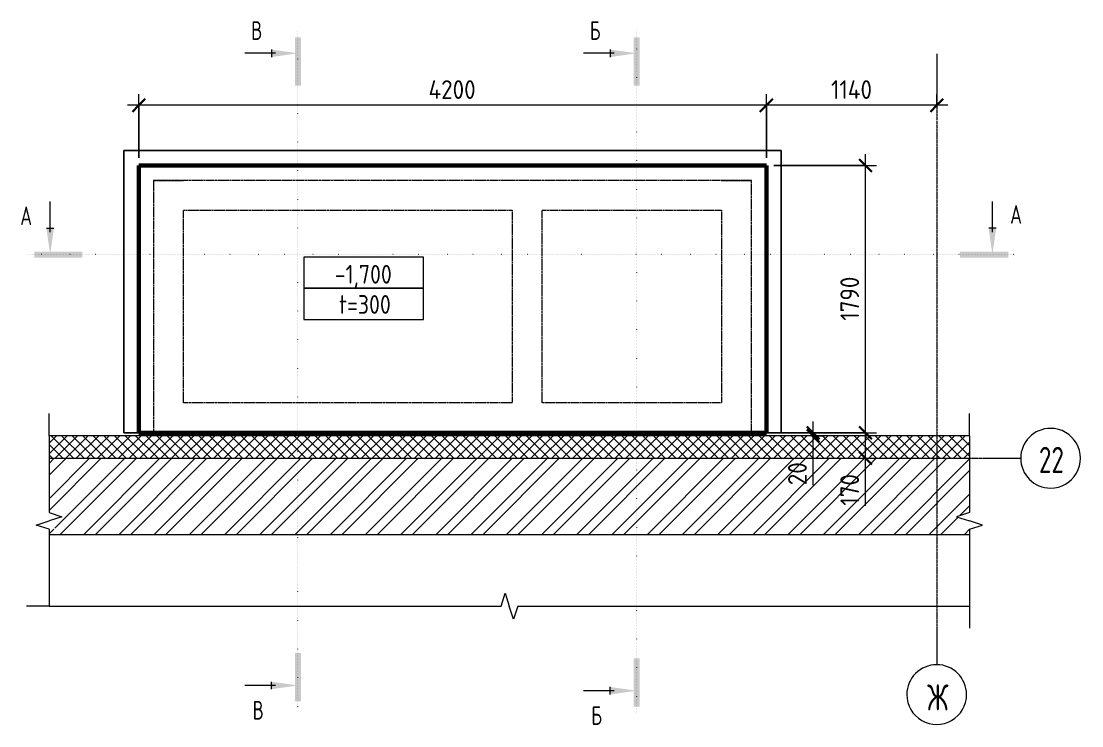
# Model space of a CAD drawing. Header units: millimetres. Extents: x -35166 to 26009, y -4005 to 79300.
# Drawn here: x -35166 to -28069, y 74374 to 79090 of the extents above; entities that cross this region are included whole.
import ezdxf

# ---------------------------------------------------------------- set-up
doc = ezdxf.new("R2010")
doc.units = ezdxf.units.MM
for name, pattern in [('01 Штриховая _4 мм_', [6, 3.5, -2.5]), ('02 Штрихпунктирная _20 мм_', [25, 20, -2.5, 0, -2.5]), ('04 Пунктир 10мм', [10, 0, -10])]:
    doc.linetypes.add(name, pattern=pattern)
for name, color, linetype, lineweight in [('AA_Dim', 7, 'Continuous', 9), ('AA_Dim-50', 7, 'Continuous', 9), ('AA_Oformlenie', 7, 'Continuous', 9), ('AA_Razrez', 7, 'Continuous', 9), ('AA_Vinoska', 7, 'Continuous', 9), ('AF_Stena', 7, 'Continuous', 9), ('Оси', 7, 'Continuous', 9)]:
    doc.layers.add(name, color=color, linetype=linetype, lineweight=lineweight)
doc.layers.add('AF_Stena_Опалубка', color=7, linetype='Continuous', lineweight=20, true_color=0x0063c6)
doc.layers.add('KR_Fundament', color=7, linetype='Continuous', lineweight=20, true_color=0x804000)
doc.styles.add('ISOCPEUR', font='isocpeur.TTF', dxfattribs={"width": 0.7, "height": 125})
doc.styles.add('ISOCPEUR_1', font='isocpeur.TTF', dxfattribs={"width": 0.9, "height": 125})
doc.styles.add('ISOCPEUR_2', font='isocpeur.TTF', dxfattribs={"width": 0.85, "height": 125})
doc.styles.add('ISOCPEUR_3', font='isocpeur.TTF', dxfattribs={"width": 0.7, "height": 175})
doc.dimstyles.new('00_Точн_3_знака__прозр_', dxfattribs={"dimscale": 304.8, "dimtxt": 125.344371, "dimasz": 0.278871, "dimexe": 0.246063, "dimexo": 0.164042, "dimgap": 0.016404, "dimtad": 1, "dimdec": 3, "dimrnd": 0.001, "dimdsep": 46, "dimtxsty": 'ISOCPEUR_1', "dimblk1": 'OBLIQUE', "dimblk2": 'OBLIQUE', "dimsah": 1, "dimcen": 0.09, "dimdle": 0.246063, "dimazin": 0, "dimtfac": 1, "dimtdec": 4, "dimtix": 1, "dimtmove": 1, "dimatfit": 3, "dimfxl": 1, "dimtvp": 1, "dimtolj": 1, "dimtzin": 0, "dimlwd": 18, "dimlwe": 18, "dimarcsym": 2})
doc.dimstyles.new('00_Точн_3_знака__прозр__1', dxfattribs={"dimscale": 304.8, "dimtxt": 125.344371, "dimasz": 0.278871, "dimexe": 0.246063, "dimexo": 0.164042, "dimgap": 0.016404, "dimtad": 1, "dimdec": 3, "dimrnd": 0.001, "dimdsep": 46, "dimtxsty": 'ISOCPEUR_1', "dimblk1": 'OBLIQUE', "dimblk2": 'OBLIQUE', "dimsah": 1, "dimcen": 0.09, "dimdle": 0.246063, "dimazin": 0, "dimtfac": 1, "dimtdec": 4, "dimtix": 1, "dimtmove": 0, "dimatfit": 3, "dimfxl": 1, "dimtvp": 1, "dimtolj": 1, "dimtzin": 0, "dimlwd": 18, "dimlwe": 18, "dimarcsym": 2})

# ---------------------------------------------------------------- blocks, each defined once
blk = doc.blocks.new('011_ЛинияОбрыва _ЭлУзла_Линия_ - Тип 1-3864714-План ФПм на отм_ -1_700 Опл')
at = {"layer": 'AA_Oformlenie'}
for p, q in [((0, 0), (514, 0)), ((625.3, 0), (1138, 0))]:
    blk.add_line(p, q, dxfattribs=at)
blk = doc.blocks.new('011_ЛинияОбрыва _ЭлУзла_Линия_ - Тип 1-3864914-План ФПм на отм_ -1_700 Опл')
at = {"layer": 'AA_Oformlenie'}
for p, q in [((0, 0), (3025, 0)), ((3136.3, 0), (6160, 0))]:
    blk.add_line(p, q, dxfattribs=at)
blk = doc.blocks.new('011_ЛинияОбрыва _ЭлУзла_Линия_ - Тип 1-3864824-План ФПм на отм_ -1_700 Опл')
at = {"layer": 'AA_Oformlenie'}
for p, q in [((0, 0), (514, 0)), ((625.3, 0), (1138, 0))]:
    blk.add_line(p, q, dxfattribs=at)
blk = doc.blocks.new('Разрез - Номер узла_ сзади-394133-План ФПм на отм_ -1_700 Опл')
at = {"layer": 'AA_Razrez'}
for points in [[(7.33, 0.4), (7.33, -0.39), (0.87, -0.39), (0.87, 0.4)], [(3.5, -3.53), (2.5, -3.53), (3, 0)]]:
    blk.add_hatch(color=256, dxfattribs=at).paths.add_polyline_path(points)
for p, q in [((2.5, -3.53), (3.5, -3.53)), ((3, -3), (3, -7.1))]:
    blk.add_line(p, q, dxfattribs=at)
blk = doc.blocks.new('Разрез - Номер узла_ спереди-394134-План ФПм на отм_ -1_700 Опл')
at = {"layer": 'AA_Razrez'}
for points in [[(7.33, 0.4), (7.33, -0.39), (0.87, -0.39), (0.87, 0.4)], [(3.5, -3.53), (2.5, -3.53), (3, 0)]]:
    blk.add_hatch(color=256, dxfattribs=at).paths.add_polyline_path(points)
for p, q in [((2.5, -3.53), (3.5, -3.53)), ((3, -3), (3, -7.1))]:
    blk.add_line(p, q, dxfattribs=at)
blk = doc.blocks.new('DIMBLOCK1-План ФПм на отм_ -1_700 Опл')
at = {"layer": 'AA_Dim-50', "color": 30, "lineweight": 30, "true_color": 0xff8000, "transparency": 16777216}
for p, q in [((-29516.9, 76335), (-29559.4, 76377.5)), ((-29516.9, 76335), (-29474.4, 76292.5)), ((-29516.9, 76165), (-29559.4, 76207.5)), ((-29516.9, 76165), (-29474.4, 76122.5))]:
    blk.add_line(p, q, dxfattribs=at)
at = {"layer": 'AA_Dim-50', "color": 30, "lineweight": 18, "true_color": 0xff8000, "transparency": 16777216}
for p, q in [((-30130.1, 76335), (-29441.9, 76335)), ((-29516.9, 76335), (-30130.1, 76335)), ((-29516.9, 76090), (-29516.9, 76335)), ((-29516.9, 76107.6), (-29516.9, 76250)), ((-29527, 76165), (-29441.9, 76165)), ((-29516.9, 76165), (-29527, 76165)), ((-29516.9, 75847.1), (-29516.9, 76107.6))]:
    blk.add_line(p, q, dxfattribs=at)
at = {"layer": 'AA_Dim-50', "color": 0, "lineweight": 18, "transparency": 16777216, "insert": (-29684.7, 75847.1), "char_height": 125, "width": 252.581, "attachment_point": 1, "rotation": 90, "line_spacing_factor": 1.135194, "style": 'ISOCPEUR_1'}
blk.add_mtext('170', dxfattribs=at)
blk = doc.blocks.new('_Oblique')
at = {"color": 0, "linetype": 'ByBlock', "lineweight": -2}
blk.add_line((-0.5, -0.5), (0.5, 0.5), dxfattribs=at)
blk = doc.blocks.new('DIMBLOCK2-План ФПм на отм_ -1_700 Опл')
at = {"layer": 'AA_Dim-50', "color": 30, "lineweight": 30, "true_color": 0xff8000, "transparency": 16777216}
for p, q in [((-29516.9, 78125), (-29559.4, 78167.5)), ((-29516.9, 78125), (-29474.4, 78082.5)), ((-29516.9, 76335), (-29559.4, 76377.5)), ((-29516.9, 76335), (-29474.4, 76292.5))]:
    blk.add_line(p, q, dxfattribs=at)
at = {"layer": 'AA_Dim-50', "color": 30, "lineweight": 18, "true_color": 0xff8000, "transparency": 16777216}
for p, q in [((-29516.9, 76335), (-29516.9, 78200)), ((-30130.1, 78125), (-29441.9, 78125)), ((-29516.9, 78125), (-30130.1, 78125)), ((-30130.1, 76335), (-29441.9, 76335)), ((-29516.9, 76335), (-30130.1, 76335))]:
    blk.add_line(p, q, dxfattribs=at)
at = {"layer": 'AA_Dim-50', "color": 0, "lineweight": 18, "transparency": 16777216, "insert": (-29684.7, 77085.7), "char_height": 125, "width": 346.234, "attachment_point": 1, "rotation": 90, "line_spacing_factor": 1.135194, "style": 'ISOCPEUR_1'}
blk.add_mtext('1790', dxfattribs=at)
blk = doc.blocks.new('DIMBLOCK3-План ФПм на отм_ -1_700 Опл')
at = {"layer": 'AA_Dim-50', "color": 30, "lineweight": 18, "true_color": 0xff8000, "transparency": 16777216}
for p, q in [((-30180.1, 78175), (-30180.1, 78602.3)), ((-29040.1, 78517.2), (-29040.1, 78602.3)), ((-28965.1, 78527.3), (-30180.1, 78527.3)), ((-30180.1, 78527.3), (-30180.1, 78175)), ((-29040.1, 78527.3), (-29040.1, 78517.2))]:
    blk.add_line(p, q, dxfattribs=at)
at = {"layer": 'AA_Dim-50', "color": 30, "lineweight": 30, "true_color": 0xff8000, "transparency": 16777216}
for p, q in [((-30180.1, 78527.3), (-30137.6, 78569.8)), ((-29040.1, 78527.3), (-28997.6, 78569.8)), ((-30180.1, 78527.3), (-30222.6, 78484.8)), ((-29040.1, 78527.3), (-29082.6, 78484.8))]:
    blk.add_line(p, q, dxfattribs=at)
at = {"layer": 'AA_Dim-50', "color": 0, "lineweight": 18, "transparency": 16777216, "insert": (-29747.2, 78695.2), "char_height": 125, "width": 329.206, "attachment_point": 1, "line_spacing_factor": 1.135194, "style": 'ISOCPEUR_1'}
blk.add_mtext('1140', dxfattribs=at)
blk = doc.blocks.new('DIMBLOCK4-План ФПм на отм_ -1_700 Опл')
at = {"layer": 'AA_Dim-50', "color": 30, "lineweight": 18, "true_color": 0xff8000, "transparency": 16777216}
for p, q in [((-34380.1, 78175), (-34380.1, 78602.3)), ((-30180.1, 78175), (-30180.1, 78602.3)), ((-30180.1, 78527.3), (-34455.1, 78527.3)), ((-34380.1, 78527.3), (-34380.1, 78175)), ((-30180.1, 78527.3), (-30180.1, 78175))]:
    blk.add_line(p, q, dxfattribs=at)
at = {"layer": 'AA_Dim-50', "color": 30, "lineweight": 30, "true_color": 0xff8000, "transparency": 16777216}
for p, q in [((-34380.1, 78527.3), (-34337.6, 78569.8)), ((-30180.1, 78527.3), (-30137.6, 78569.8)), ((-34380.1, 78527.3), (-34422.6, 78484.8)), ((-30180.1, 78527.3), (-30222.6, 78484.8))]:
    blk.add_line(p, q, dxfattribs=at)
at = {"layer": 'AA_Dim-50', "color": 0, "lineweight": 18, "transparency": 16777216, "insert": (-32440.9, 78695.2), "char_height": 125, "width": 385.966, "attachment_point": 1, "line_spacing_factor": 1.135194, "style": 'ISOCPEUR_1'}
blk.add_mtext('4200', dxfattribs=at)
blk = doc.blocks.new('DIMBLOCK5-План ФПм на отм_ -1_700 Опл')
at = {"layer": 'AA_Dim-50', "color": 30, "lineweight": 30, "true_color": 0xff8000, "transparency": 16777216}
for p, q in [((-29866.9, 76335), (-29909.4, 76377.5)), ((-29866.9, 76315), (-29909.4, 76357.5)), ((-29866.9, 76335), (-29824.4, 76292.5)), ((-29866.9, 76315), (-29824.4, 76272.5))]:
    blk.add_line(p, q, dxfattribs=at)
at = {"layer": 'AA_Dim-50', "color": 30, "lineweight": 18, "true_color": 0xff8000, "transparency": 16777216}
for p, q in [((-29866.9, 76240), (-29866.9, 76410)), ((-30130.1, 76335), (-29791.9, 76335)), ((-29866.9, 76335), (-30130.1, 76335)), ((-29877, 76315), (-29791.9, 76315)), ((-29866.9, 76315), (-29877, 76315)), ((-29866.9, 76190.6), (-29866.9, 76325)), ((-29866.9, 75984.5), (-29866.9, 76190.6))]:
    blk.add_line(p, q, dxfattribs=at)
at = {"layer": 'AA_Dim-50', "color": 0, "lineweight": 18, "transparency": 16777216, "insert": (-30034.7, 75984.5), "char_height": 125, "width": 187.307, "attachment_point": 1, "rotation": 90, "line_spacing_factor": 1.135194, "style": 'ISOCPEUR_1'}
blk.add_mtext('20', dxfattribs=at)
blk = doc.blocks.new('042_М_ФундПлиты_ТолщинаОтметка - 042_М_ФундПлиты_ТолщинаОтметка-647274-План ФПм на отм_ -1_700 Опл')
at = {"layer": 'AA_Vinoska'}
for p, q in [((8, 4.17), (-8, 4.17)), ((-8, 4.17), (-8, 0)), ((8, 0), (8, 4.17)), ((8, 0), (-8, 0)), ((-8, 0), (-8, -4.17)), ((-8, 0), (8, 0)), ((8, -4.17), (8, 0)), ((-8, -4.17), (8, -4.17))]:
    blk.add_line(p, q, dxfattribs=at)
blk = doc.blocks.new('Ось сетки - d_4мм-2765513-План ФПм на отм_ -1_700 Опл')
at = {"layer": 'Оси', "color": 12, "true_color": 0xc80000}
for start, end in [(360, 180), (360, 180), (180, 360), (180, 360)]:
    blk.add_arc((0, 0), 4, start, end, dxfattribs=at)

msp = doc.modelspace()

# ---------------------------------------------------------------- hatches: boundary and pattern name
at = {"layer": 'AF_Stena'}
h = msp.add_hatch(dxfattribs=at)
h.set_pattern_fill('FP_1', color=256, style=0, pattern_type=2)
h.set_pattern_definition([(45, (-64434.9, 0), (-35.35534, 35.35534), []), (135, (-64434.9, 0), (-35.35534, -35.35534), [])])
h.paths.add_polyline_path([(-31959.1168, 76165), (-28820.0616, 76165), (-28820.0616, 76315), (-34980.0616, 76315), (-34980.0616, 76165)])
h = msp.add_hatch(dxfattribs=at)
h.set_pattern_fill('FP_2', color=256, style=0, pattern_type=2)
h.set_pattern_definition([(45, (-64434.9, 0), (-117.8662, 117.8662), []), (45, (-64356.32, 0), (-117.8662, 117.8662), [])])
h.paths.add_polyline_path([(-31959.1168, 75655), (-28820.0616, 75655), (-28820.0616, 75689.6775), (-28859.3143, 75689.6775), (-28859.3143, 75745.9862), (-28820.0616, 75745.9862), (-28906.6641, 75773.4862), (-28820.0616, 75800.9862), (-28820.0616, 76165), (-34980.0616, 76165), (-34980.0616, 75800.9862), (-34893.4591, 75773.4862), (-34980.0616, 75745.9862), (-34940.8089, 75745.9862), (-34940.8089, 75689.6775), (-34980.0616, 75689.6775), (-34980.0616, 75655), (-34893.4591, 75655)])

# ---------------------------------------------------------------- linework, layer by layer
at = {"layer": 'AA_Razrez', "color": 7, "linetype": '04 Пунктир 10мм', "true_color": 0xffffff}
for p, q in [((-33314.5399, 74494.2769), (-33314.5399, 79025.5148)), ((-31048.574, 79025.5148), (-31048.574, 74458.9006)), ((-28517.2022, 77527.6754), (-35122.7825, 77527.6754))]:
    msp.add_line(p, q, dxfattribs=at)
at = {"layer": 'AA_Vinoska'}
for p, q in [((-34980.0616, 76315), (-34980.0616, 76465)), ((-28820.0616, 76315), (-28820.0616, 76465)), ((-34980.0616, 75800.9862), (-34893.4591, 75773.4862)), ((-28820.0616, 75800.9862), (-28906.6641, 75773.4862)), ((-35066.7117, 75717.8319), (-34980.0616, 75745.9862)), ((-34893.4591, 75773.4862), (-34980.0616, 75745.9862)), ((-28906.6641, 75773.4862), (-28820.0616, 75745.9862)), ((-28733.4115, 75717.8319), (-28820.0616, 75745.9862)), ((-34980.0616, 75689.6775), (-35066.7117, 75717.8319)), ((-28820.0616, 75689.6775), (-28733.4115, 75717.8319)), ((-31955.0616, 75175), (-31927.5616, 75261.6025)), ((-31927.5616, 75261.6025), (-31900.0616, 75175)), ((-34980.0616, 75175), (-35130.0616, 75175)), ((-34980.0616, 75176.9724), (-34980.0616, 75175)), ((-31871.9073, 75088.3499), (-31900.0616, 75175)), ((-31843.7529, 75175), (-31871.9073, 75088.3499)), ((-28820.0616, 75176.9724), (-28820.0616, 75026.9724))]:
    msp.add_line(p, q, dxfattribs=at)
at = {"layer": 'AF_Stena_Опалубка', "linetype": '01 Штриховая _4 мм_'}
for p, q in [((-34280.0616, 78025), (-34280.0616, 76335)), ((-34080.0616, 78025), (-34280.0616, 78025)), ((-34280.0616, 78025), (-34280.0616, 76335)), ((-34280.0616, 78025), (-34080.0616, 78025)), ((-31880.0616, 78025), (-34080.0616, 78025)), ((-31880.0616, 78025), (-34080.0616, 78025)), ((-30480.0616, 78025), (-31880.0616, 78025)), ((-30480.0616, 78025), (-31880.0616, 78025)), ((-30280.0616, 78025), (-30480.0616, 78025)), ((-30480.0616, 78025), (-30280.0616, 78025)), ((-30280.0616, 76335), (-30280.0616, 78025)), ((-30280.0616, 76335), (-30280.0616, 78025)), ((-34080.0616, 77825), (-31880.0616, 77825)), ((-34080.0616, 77825), (-31880.0616, 77825)), ((-34080.0616, 76535), (-34080.0616, 77825)), ((-34080.0616, 76535), (-34080.0616, 77825)), ((-31880.0616, 77825), (-31880.0616, 76535)), ((-31880.0616, 77825), (-31880.0616, 76535)), ((-31680.0616, 77825), (-30480.0616, 77825)), ((-31680.0616, 77825), (-30480.0616, 77825)), ((-31680.0616, 76535), (-31680.0616, 77825)), ((-31680.0616, 76535), (-31680.0616, 77825)), ((-30480.0616, 77825), (-30480.0616, 76535)), ((-30480.0616, 77825), (-30480.0616, 76535)), ((-31880.0616, 76535), (-34080.0616, 76535)), ((-31880.0616, 76535), (-34080.0616, 76535)), ((-30480.0616, 76535), (-31680.0616, 76535)), ((-30480.0616, 76535), (-31680.0616, 76535)), ((-34280.0616, 76335), (-34080.0616, 76335)), ((-34080.0616, 76335), (-34280.0616, 76335)), ((-34080.0616, 76335), (-31880.0616, 76335)), ((-34080.0616, 76335), (-31880.0616, 76335)), ((-31880.0616, 76335), (-30480.0616, 76335)), ((-31880.0616, 76335), (-30480.0616, 76335)), ((-30480.0616, 76335), (-30280.0616, 76335)), ((-30280.0616, 76335), (-30480.0616, 76335))]:
    msp.add_line(p, q, dxfattribs=at)
at = {"layer": 'AF_Stena_Опалубка'}
for p, q in [((-28820.0616, 76315), (-34980.0616, 76315)), ((-34980.0616, 75655), (-28820.0616, 75655))]:
    msp.add_line(p, q, dxfattribs=at)
at = {"layer": 'AF_Stena_Опалубка', "color": 7}
msp.add_line((-34980.0616, 76165), (-28820.0616, 76165), dxfattribs=at)
at = {"layer": 'KR_Fundament'}
for p, q in [((-34480.0616, 76335), (-34480.0616, 78225)), ((-34480.0616, 78225), (-30080.0616, 78225)), ((-30080.0616, 78225), (-34480.0616, 78225)), ((-34480.0616, 78225), (-34480.0616, 76335)), ((-30080.0616, 78225), (-30080.0616, 76335)), ((-30080.0616, 76335), (-30080.0616, 78225)), ((-30080.0616, 76335), (-34480.0616, 76335)), ((-34480.0616, 76335), (-30080.0616, 76335))]:
    msp.add_line(p, q, dxfattribs=at)
at = {"layer": 'KR_Fundament', "lineweight": 60}
for p, q in [((-34380.0616, 76335), (-34380.0616, 78125)), ((-34380.0616, 78125), (-30180.0616, 78125)), ((-30180.0616, 78125), (-34380.0616, 78125)), ((-34380.0616, 78125), (-34380.0616, 76335)), ((-30180.0616, 78125), (-30180.0616, 76335)), ((-30180.0616, 76335), (-30180.0616, 78125)), ((-30180.0616, 76335), (-34380.0616, 76335)), ((-34380.0616, 76335), (-30180.0616, 76335))]:
    msp.add_line(p, q, dxfattribs=at)
at = {"layer": 'Оси'}
for p, q in [((-29040.0616, 78872.7929), (-29040.0616, 78622.7929)), ((-34980.0616, 76165), (-34730.0616, 76165)), ((-28728.1987, 76165), (-28478.1987, 76165)), ((-29040.0616, 75033.1371), (-29040.0616, 74783.1371))]:
    msp.add_line(p, q, dxfattribs=at)
at = {"layer": 'Оси', "linetype": '02 Штрихпунктирная _20 мм_'}
for p, q in [((-29040.0616, 78622.7929), (-29040.0616, 75033.1371)), ((-34730.0616, 76165), (-28728.1987, 76165))]:
    msp.add_line(p, q, dxfattribs=at)

# ---------------------------------------------------------------- block references
at = {"layer": 'AA_Oformlenie', "rotation": 270}
for name, p in [('011_ЛинияОбрыва _ЭлУзла_Линия_ - Тип 1-3864714-План ФПм на отм_ -1_700 Опл', (-34980.0616, 76315)), ('011_ЛинияОбрыва _ЭлУзла_Линия_ - Тип 1-3864824-План ФПм на отм_ -1_700 Опл', (-28820.0616, 76315))]:
    msp.add_blockref(name, p, dxfattribs=at)
at = {"layer": 'AA_Oformlenie'}
msp.add_blockref('011_ЛинияОбрыва _ЭлУзла_Линия_ - Тип 1-3864914-План ФПм на отм_ -1_700 Опл', (-34980.0616, 75175), dxfattribs=at)
at = {"layer": 'AA_Razrez', "xscale": 49.99999999999998, "yscale": 49.99999999999998, "zscale": 49.99999999999998}
for p, rotation in [((-33314.5399, 79025.5148), 269.9999999999998), ((-31048.574, 79025.5148), 269.9999999999996), ((-28517.2022, 77527.6754), 180)]:
    msp.add_blockref('Разрез - Номер узла_ спереди-394134-План ФПм на отм_ -1_700 Опл', p, dxfattribs=dict(at, rotation=rotation))
at = {"layer": 'AA_Razrez', "extrusion": (0, 0, -1), "xscale": 49.99999999999998, "yscale": 49.99999999999998, "zscale": 49.99999999999998}
for p, rotation in [((35122.7825, 77527.6754), 180), ((33314.5399, 74494.2769), 90.00000000000001), ((31048.574, 74458.9006), 90.00000000000053)]:
    msp.add_blockref('Разрез - Номер узла_ сзади-394133-План ФПм на отм_ -1_700 Опл', p, dxfattribs=dict(at, rotation=rotation))
at = {"layer": 'AA_Vinoska', "xscale": 49.99999999999998, "yscale": 49.99999999999998, "zscale": 49.99999999999998}
msp.add_blockref('042_М_ФундПлиты_ТолщинаОтметка - 042_М_ФундПлиты_ТолщинаОтметка-647274-План ФПм на отм_ -1_700 Опл', (-32875.0365, 77302.437), dxfattribs=at)
at = {"layer": 'Оси', "color": 12, "true_color": 0xc80000, "xscale": 49.99999999999998, "yscale": 49.99999999999998, "zscale": 49.99999999999998}
for p, rotation in [((-28278.1987, 76165), 269.9999999999995), ((-29040.0616, 74583.1371), 180)]:
    msp.add_blockref('Ось сетки - d_4мм-2765513-План ФПм на отм_ -1_700 Опл', p, dxfattribs=dict(at, rotation=rotation))

# ---------------------------------------------------------------- texts
at = {"layer": 'AA_Razrez', "char_height": 125, "attachment_point": 1, "style": 'ISOCPEUR'}
for s, insert, width in [('\\fISOCPEUR|b0|i0|c204|p34|;\\W.7;В', (-33627.0835, 79090.2454), 84.177187), ('\\fISOCPEUR|b0|i0|c204|p34|;\\W.7;Б', (-31361.1176, 79090.2454), 84.177187), ('\\fISOCPEUR|b0|i0|c204|p34|;\\W.7;А', (-28548.5559, 77859.8283), 95.400812), ('\\fISOCPEUR|b0|i0|c204|p34|;\\W.7;А', (-35172.6287, 77850.2412), 95.400812), ('\\fISOCPEUR|b0|i0|c204|p34|;\\W.7;В', (-33617.4964, 74540.515), 84.177187), ('\\fISOCPEUR|b0|i0|c204|p34|;\\W.7;Б', (-31351.5305, 74505.1387), 84.177187)]:
    msp.add_mtext(s, dxfattribs=dict(at, insert=insert, width=width))
at = {"layer": 'AA_Vinoska', "char_height": 125, "attachment_point": 1, "style": 'ISOCPEUR_2'}
for s, insert, width in [('-1,700', (-33068.2533, 77458.9434), 477.004062), ('t=300', (-33039.8783, 77257.0996), 446.339516)]:
    msp.add_mtext(s, dxfattribs=dict(at, insert=insert, width=width))
at = {"layer": 'Оси', "char_height": 175, "attachment_point": 1, "style": 'ISOCPEUR_3'}
for s, insert, width in [('22', (-28356.1852, 76241.257), 207.637062), ('\\fISOCPEUR|b0|i0|c204|p34|;\\W.7;Ж', (-29103.6963, 74651.7402), 148.713031)]:
    msp.add_mtext(s, dxfattribs=dict(at, insert=insert, width=width))

# ---------------------------------------------------------------- dimensions: what is measured, and where the dimension line sits
at = {"layer": 'AA_Dim', "color": 30, "lineweight": 18, "true_color": 0xff8000}
for base, p1, p2, override, picture, middle in [((-34380.0616, 78527.3279), (-30180.0616, 78125), (-34380.0616, 78125), {"dimpost": '<>', "dimfxl": 4200}, 'DIMBLOCK4-План ФПм на отм_ -1_700 Опл', (-32280.0616, 78594.8279)), ((-30180.0616, 78527.3279), (-29040.0616, 78467.2238), (-30180.0616, 78125), {"dimpost": '<>', "dimfxl": 1190.259268}, 'DIMBLOCK3-План ФПм на отм_ -1_700 Опл', (-29610.0616, 78594.8279))]:
    dim = msp.add_linear_dim(base=base, p1=p1, p2=p2, dimstyle='00_Точн_3_знака__прозр__1', override=override, dxfattribs=at)
    dim.commit()
    dim.dimension.update_dxf_attribs({"geometry": picture, "text_midpoint": middle})
dim = msp.add_linear_dim(base=(-29516.9072, 78125), p1=(-30180.0616, 76335), p2=(-30180.0616, 78125), angle=90, dimstyle='00_Точн_3_знака__прозр__1', override={"dimpost": '<>', "dimfxl": 1790}, dxfattribs=at)
dim.commit()
dim.dimension.update_dxf_attribs({"geometry": 'DIMBLOCK2-План ФПм на отм_ -1_700 Опл', "text_midpoint": (-29584.4072, 77230)})
for base, p1, override, picture, middle in [((-29866.9072, 76335), (-29927.0112, 76315), {"dimpost": '<>', "dimfxl": 253.839487}, 'DIMBLOCK5-План ФПм на отм_ -1_700 Опл', (-29951.4136, 76078.1518)), ((-29516.9072, 76335), (-29577.0112, 76165), {"dimpost": '<>', "dimfxl": 626.553858}, 'DIMBLOCK1-План ФПм на отм_ -1_700 Опл', (-29601.4136, 75973.3598))]:
    dim = msp.add_linear_dim(base=base, p1=p1, p2=(-30180.0616, 76335), angle=90, dimstyle='00_Точн_3_знака__прозр_', override=override, dxfattribs=at)
    dim.commit()
    dim.dimension.update_dxf_attribs({"geometry": picture, "text_midpoint": middle, "dimtype": 160, "text_rotation": 90})

doc.saveas('drawing.dxf')
